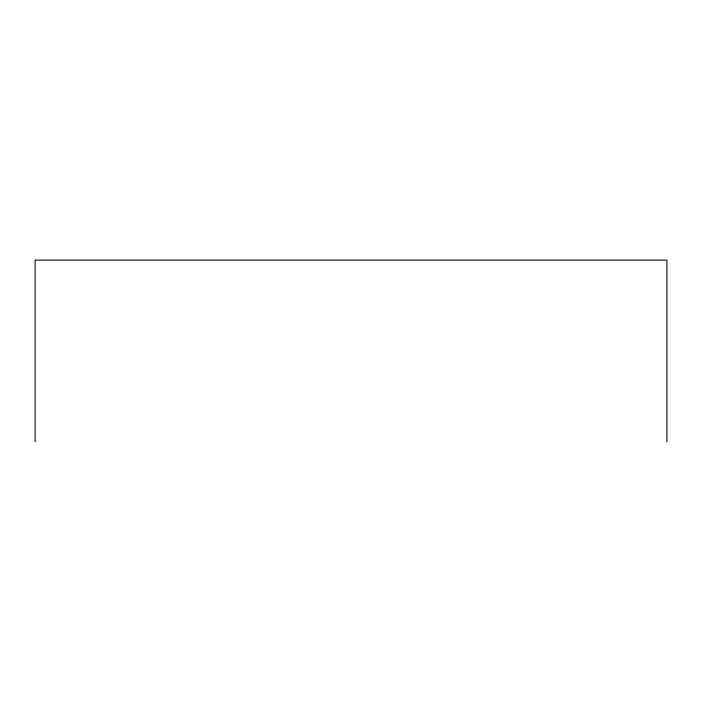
<?xml version="1.0" encoding="UTF-8"?>
<svg xmlns="http://www.w3.org/2000/svg" width="702" height="702" viewBox="0 0 702 702"><rect width="100%" height="100%" fill="white"/><g stroke="black" fill="none" stroke-linecap="round" stroke-linejoin="round"><path stroke-width="1.05" d="M666.9 441.909L666.9 260.091L35.1 260.091L35.1 441.909"/></g></svg>
